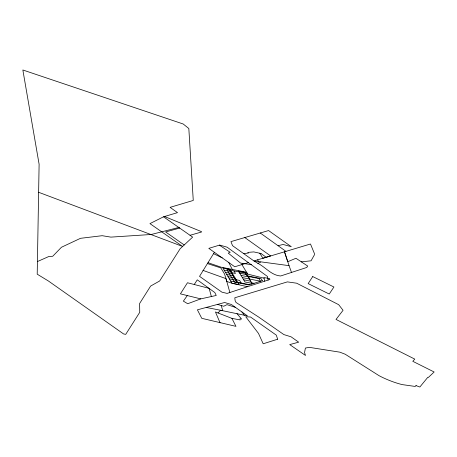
<?xml version="1.0" encoding="UTF-8"?>
<svg xmlns="http://www.w3.org/2000/svg" width="457" height="457" viewBox="0 0 457 457"><rect width="100%" height="100%" fill="white"/><g stroke="black" fill="none" stroke-linecap="round" stroke-linejoin="round"><path stroke-width="0.69" d="M207.478 263.592L220.822 267.911L224.518 273.926L226.872 281.483L232.139 283.294L247.557 286.693L268.105 280.061L267.516 276.508L227.1 247.186L219.697 245.061L208.803 248.368L214.396 252.315L199.538 276.342L221.925 292.166L227.106 293.411L247.346 286.762L246.289 286.413M194.248 284.505L197.275 279.838L214.83 292.554L216.247 295.456L200.76 298.884L187.707 303.728L183.36 301.134L187.301 295.565M218.098 312.994L220.48 310.24L247.483 315.901L231.362 304.488L224.633 302.505L197.39 309.829L201.771 318.323L235.961 326.361L231.922 318.38L215.441 311.96L220.068 322.842M163.52 216.807L192.648 237.109L180.144 248.751L159.676 280.964L150.633 286.065L139.614 303.522L139.739 312.325L125.726 334.358L123.596 333.958L48.402 280.992L37.206 274.177L39.113 164.263L22.85 69.984L183.206 124.001L188.827 128.52L193.265 200.446L170.095 207.352L177.499 212.636L163.52 216.807L149.947 223.616L182.617 246.454L38.634 192.283M37.428 261.553L48.905 256.474L52.732 256.257L61.449 247.254L80.506 238.314L102.174 235.698L110.88 237.12L151.273 234.481L178.807 227.46L179.67 228.066L165.628 231.956L184.217 244.952M278.062 245.712L283.089 244.466L291.275 246.683L268.579 230.557L230.945 241.622L232.51 245.66L253.898 260.924L257.874 263.329L260.656 262.095M257.874 263.329C265.7 267.276 271.327 275.348 280.672 275.977L306.784 267.459L307.698 266.048L295.942 258.274L287.767 261.724L284.5 251.818L310.48 243.998L314.399 253.515L314.347 254.943L311.063 260.81L301.214 261.861M268.105 280.061L269.904 279.478L269.607 278.559L263.912 277.559L264.729 281.152M248.579 262.524L234.755 266.779L214.396 252.315M190.038 235.286L201.514 232.013L201.383 231.602L164.514 216.509M243.655 253.618L248.499 253.035L247.745 252.401L253.801 251.91L260.981 253.515L266.22 257.268M260.216 232.973L285.985 251.373L253.898 260.924L289.058 265.654L291.52 272.475M251.407 264.66L240.605 263.095L228.237 253.115L230.191 252.293L219.36 245.158M231.922 318.38L240.176 319.94L239.994 318.837L241.604 319.077L236.972 313.651M206.181 307.447L222.742 310.686L221.222 305.516M224.119 270.127L231.219 271.538M239.742 273.235L246.849 274.646M231.053 272.578L235.464 273.457L233.95 270.921M225.421 272.315L232.527 273.726M241.05 275.417L248.151 276.828M226.729 274.497L233.83 275.908M242.353 277.599L249.459 279.01M228.032 276.679L235.132 278.09M243.661 279.787L250.762 281.198M235.361 279.593L239.639 280.444L241.182 283.026M254.081 283.311L251.007 282.7L251.807 284.043M229.334 278.861L236.44 280.272M249.716 284.717L236.955 282.18L229.494 270.036M230.642 281.044L237.743 282.455M260.981 253.515L259.765 253.241L262.935 258.251L270.635 255.943L244.706 237.497M200.76 298.884L180.406 293.862L187.473 282.752L209.152 288.356L211.323 296.404M241.902 264.58L247.677 274.091L264.089 278.199M217.481 304.425L223.736 306.247L226.98 304.648L235.406 307.355M208.049 262.718L221.354 267.265L246.574 272.275L247.677 274.091M202.948 270.367L225.992 278.639L229.877 292.497M213.562 253.664L222.285 257.919M242.079 263.301L242.838 264.295M241.907 311.965L244.364 315.187M228.757 262.518L232.287 269.43M257.634 259.822L258.639 261.838M284.5 251.818L289.058 265.654M416.196 385.679L415.579 385.697L415.356 386.468L402.211 384.605A44.843 18.24 24.9 0 1 379.059 375.683L345.206 354.232L339.882 352.176L309.452 347.371L305.396 348.04L304.562 352.576L305.487 355.455L289.732 344.595L298.667 342.167L291.075 336.815L283.871 334.587L258.713 317.084L236.029 302.448L235.138 300.643L234.801 297.775L287.39 281.883L296.656 283.203L338.683 304.682L343.064 310.292L336.021 319.437L414.767 359.105L412.785 361.304L434.15 371.987L428.323 377.471L427.861 377.236L419.857 387.016L416.196 385.679M312.737 276.565L308.155 283.597L329.24 294.028L333.918 287.007L312.737 276.565M262.295 280.661L248.911 284.979L234.367 282.089L226.855 269.51L245.238 273.16L246.769 275.72L261.033 278.559L262.295 280.661M277.662 339.203L263.192 343.79L258.502 333.427L245.735 316.752L250.499 316.998L276.302 335.141L277.662 339.203M229.917 269.356L222.81 267.945L231.945 283.231L239.051 284.642L229.917 269.356M245.546 272.463L238.44 271.052L244.963 281.969L252.07 283.38L245.546 272.463M258.999 278.599L248.345 276.479L249.91 279.101L260.564 281.221L258.999 278.599"/></g></svg>
